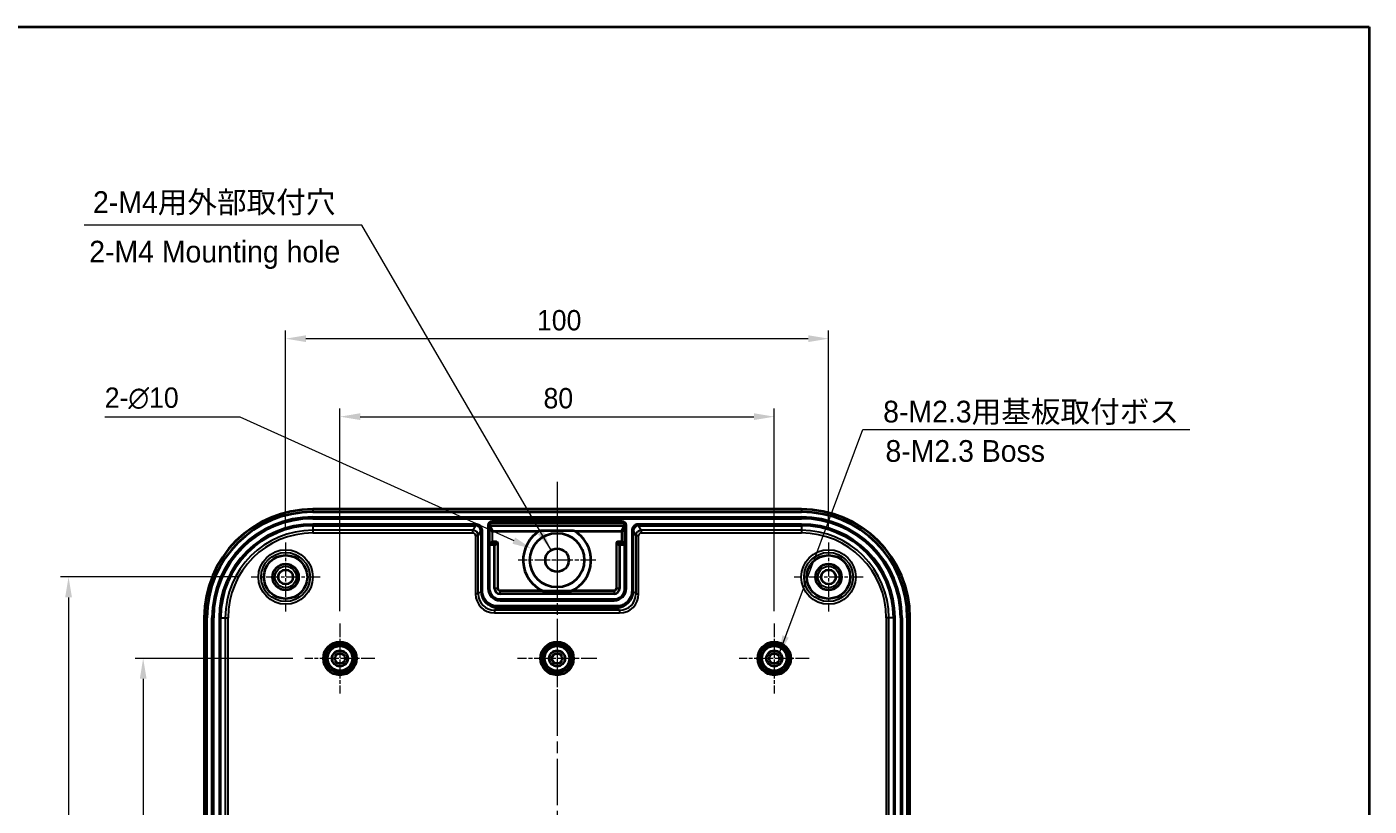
# Model space of a CAD drawing. Header units: millimetres. Extents: x 22 to 2984, y 12 to 577.
# Drawn here: x 2737 to 2984.2, y 430.5 to 574 of the extents above; entities that cross this region are included whole.
import ezdxf

# ---------------------------------------------------------------- set-up
doc = ezdxf.new("R2010")
doc.units = ezdxf.units.MM
doc.header["$LTSCALE"] = 1.5
doc.linetypes.add('CHAIN', pattern=[0.3543, 0.2362, -0.0295, 0.0591, -0.0295])
doc.layers.get('Defpoints').update_dxf_attribs({"lineweight": 25})
for name, color, linetype, lineweight in [('Border (ISO)', 7, 'Continuous', 35), ('Dimension (ISO)', 7, 'Continuous', 18), ('Symbol (ISO)', 7, 'Continuous', 18), ('Visible (ISO)', 7, 'Continuous', 35), ('Visible Narrow (ISO)', 7, 'Continuous', 25)]:
    doc.layers.add(name, color=color, linetype=linetype, lineweight=lineweight)
doc.layers.add('Center Mark (ISO)', color=7, linetype='Continuous', lineweight=18, true_color=0x80ffff)
doc.layers.add('Centerline (ISO)', color=7, linetype='Continuous', lineweight=18, true_color=0x80ffff)
doc.styles.add('Note Text (TK)', font='MS PGothic.ttf')
doc.dimstyles.new('Default - Method 1b (TK)', dxfattribs={"dimscale": 1.5, "dimtxt": 2.5, "dimasz": 2.5, "dimexe": 1, "dimexo": 1.5, "dimgap": 1, "dimtad": 1, "dimtoh": 1, "dimrnd": 1e-08, "dimdsep": 46, "dimtxsty": 'Note Text (TK)', "dimcen": 0.09, "dimdle": 5, "dimclrd": 100, "dimclre": 100, "dimclrt": 7, "dimadec": 1, "dimazin": 1, "dimtfac": 1, "dimtmove": 0, "dimatfit": 3, "dimfxl": 1, "dimtolj": 1, "dimlwd": -1, "dimlwe": -1, "dimarcsym": 0})
doc.dimstyles.new('Default - Method 1b (TK)$7', dxfattribs={"dimscale": 1.5, "dimtxt": 2.5, "dimasz": 2.5, "dimexe": 1, "dimexo": 1.5, "dimgap": 1, "dimtad": 1, "dimtoh": 1, "dimrnd": 1e-08, "dimdsep": 46, "dimtxsty": 'Note Text (TK)', "dimcen": 0.09, "dimdle": 5, "dimclrd": 256, "dimclre": 100, "dimclrt": 7, "dimadec": 1, "dimazin": 1, "dimtfac": 1, "dimtmove": 0, "dimatfit": 3, "dimfxl": 1, "dimtolj": 1, "dimlwd": -1, "dimlwe": -1, "dimarcsym": 0})

# ---------------------------------------------------------------- blocks, each defined once
blk = doc.blocks.new('図面枠 tk図枠')
at = {"layer": 'Border (ISO)'}
for p, q in [((14.5, 289), (405.5, 289)), ((405.5, 289), (405.5, 8))]:
    blk.add_line(p, q, dxfattribs=at)
blk = doc.blocks.new('*D83')
at = {"layer": 'Defpoints', "color": 0, "transparency": 16777216}
for p in [(2884.68, 516.57), (2784.68, 479.02), (2884.68, 479.02)]:
    blk.add_point(p, dxfattribs=at)
at = {"layer": 'Dimension (ISO)', "color": 100, "transparency": 16777216}
for p, q in [((2784.68, 481.27), (2784.68, 518.07)), ((2884.68, 481.27), (2884.68, 518.07)), ((2788.43, 516.57), (2880.93, 516.57))]:
    blk.add_line(p, q, dxfattribs=at)
for points in [[(2788.43, 517.19), (2788.43, 515.94), (2784.68, 516.57)], [(2880.93, 517.19), (2880.93, 515.94), (2884.68, 516.57)]]:
    blk.add_solid(points, dxfattribs=at)
at = {"layer": 'Dimension (ISO)', "color": 7, "transparency": 16777216, "insert": (2830.97, 519.94), "char_height": 3.75, "attachment_point": 4, "style": 'Note Text (TK)'}
blk.add_mtext('\\A1;100', dxfattribs=at)
blk = doc.blocks.new('*D84')
at = {"layer": 'Defpoints', "color": 0, "transparency": 16777216}
for p in [(2778.33, 472.67), (2744.7, 322.67), (2778.33, 322.67)]:
    blk.add_point(p, dxfattribs=at)
at = {"layer": 'Dimension (ISO)', "color": 100, "transparency": 16777216}
for p, q in [((2776.08, 472.67), (2743.2, 472.67)), ((2744.7, 468.92), (2744.7, 326.42)), ((2776.08, 322.67), (2743.2, 322.67))]:
    blk.add_line(p, q, dxfattribs=at)
for points in [[(2744.07, 468.92), (2745.32, 468.92), (2744.7, 472.67)], [(2744.07, 326.42), (2745.32, 326.42), (2744.7, 322.67)]]:
    blk.add_solid(points, dxfattribs=at)
at = {"layer": 'Dimension (ISO)', "color": 7, "transparency": 16777216, "insert": (2741.32, 393.45), "char_height": 3.75, "attachment_point": 4, "rotation": 90, "style": 'Note Text (TK)'}
blk.add_mtext('\\A1;150', dxfattribs=at)
blk = doc.blocks.new('*D85')
at = {"layer": 'Defpoints', "color": 0, "transparency": 16777216}
for p in [(2874.68, 502.2), (2794.68, 464.12), (2874.68, 464.12)]:
    blk.add_point(p, dxfattribs=at)
at = {"layer": 'Dimension (ISO)', "color": 100, "transparency": 16777216}
for p, q in [((2794.68, 466.37), (2794.68, 503.7)), ((2798.43, 502.2), (2870.93, 502.2)), ((2874.68, 466.37), (2874.68, 503.7))]:
    blk.add_line(p, q, dxfattribs=at)
for points in [[(2798.43, 502.83), (2798.43, 501.58), (2794.68, 502.2)], [(2870.93, 502.83), (2870.93, 501.58), (2874.68, 502.2)]]:
    blk.add_solid(points, dxfattribs=at)
at = {"layer": 'Dimension (ISO)', "color": 7, "transparency": 16777216, "insert": (2832.18, 505.58), "char_height": 3.75, "attachment_point": 4, "style": 'Note Text (TK)'}
blk.add_mtext('\\A1;80', dxfattribs=at)
blk = doc.blocks.new('*D86')
at = {"layer": 'Defpoints', "color": 0, "transparency": 16777216}
for p in [(2788.23, 457.67), (2758.44, 337.67), (2788.23, 337.67)]:
    blk.add_point(p, dxfattribs=at)
at = {"layer": 'Dimension (ISO)', "color": 100, "transparency": 16777216}
for p, q in [((2785.98, 457.67), (2756.94, 457.67)), ((2758.44, 453.92), (2758.44, 341.42)), ((2785.98, 337.67), (2756.94, 337.67))]:
    blk.add_line(p, q, dxfattribs=at)
for points in [[(2757.82, 453.92), (2759.07, 453.92), (2758.44, 457.67)], [(2757.82, 341.42), (2759.07, 341.42), (2758.44, 337.67)]]:
    blk.add_solid(points, dxfattribs=at)
at = {"layer": 'Dimension (ISO)', "color": 7, "transparency": 16777216, "insert": (2755.07, 393.96), "char_height": 3.75, "attachment_point": 4, "rotation": 90, "style": 'Note Text (TK)'}
blk.add_mtext('\\A1;120', dxfattribs=at)
blk = doc.blocks.new('*D87')
at = {"layer": 'Defpoints', "color": 0, "transparency": 16777216}
for p in [(2830.12, 477.83), (2839.23, 473.71)]:
    blk.add_point(p, dxfattribs=at)
at = {"layer": 'Dimension (ISO)', "color": 100, "transparency": 16777216}
for p, q in [((2751.36, 502.2), (2776.23, 502.2)), ((2776.23, 502.2), (2826.71, 479.37)), ((2834.54, 475.77), (2834.81, 475.77)), ((2834.68, 475.63), (2834.68, 475.9))]:
    blk.add_line(p, q, dxfattribs=at)
blk.add_solid([(2826.96, 479.94), (2826.45, 478.8), (2830.12, 477.83)], dxfattribs=at)
at = {"layer": 'Dimension (ISO)', "color": 7, "transparency": 16777216, "insert": (2751.36, 505.58), "char_height": 3.75, "attachment_point": 4, "style": 'Note Text (TK)'}
blk.add_mtext('\\A1;2-∅10', dxfattribs=at)

msp = doc.modelspace()

# ---------------------------------------------------------------- linework, layer by layer
at = {"layer": 'Center Mark (ISO)', "linetype": 'CHAIN', "ltscale": 7.945033}
for p, q in [((2834.67867, 482.91906), (2834.67867, 468.61906)), ((2841.82867, 475.76906), (2827.52867, 475.76906))]:
    msp.add_line(p, q, dxfattribs=at)
at = {"layer": 'Center Mark (ISO)', "linetype": 'CHAIN', "ltscale": 7.056067}
for p, q in [((2784.67867, 479.01906), (2784.67867, 466.31906)), ((2884.67867, 479.01906), (2884.67867, 466.31906)), ((2791.02867, 472.66906), (2778.32867, 472.66906)), ((2891.02867, 472.66906), (2878.32867, 472.66906))]:
    msp.add_line(p, q, dxfattribs=at)
at = {"layer": 'Center Mark (ISO)', "linetype": 'CHAIN', "ltscale": 8.111714}
for p, q in [((2834.67867, 464.96906), (2834.67867, 450.36906)), ((2841.97867, 457.66906), (2827.37867, 457.66906))]:
    msp.add_line(p, q, dxfattribs=at)
at = {"layer": 'Center Mark (ISO)', "linetype": 'CHAIN', "ltscale": 7.167188}
for p, q in [((2794.67867, 464.11906), (2794.67867, 451.21906)), ((2874.67867, 464.11906), (2874.67867, 451.21906)), ((2801.12867, 457.66906), (2788.22867, 457.66906)), ((2881.12867, 457.66906), (2868.22867, 457.66906))]:
    msp.add_line(p, q, dxfattribs=at)
at = {"layer": 'Centerline (ISO)', "linetype": 'CHAIN', "ltscale": 23.990969}
msp.add_line((2834.67867, 490.16906), (2834.67867, 306.9293), dxfattribs=at)
at = {"layer": 'Visible (ISO)'}
for p, q in [((2879.67867, 485.16906), (2789.67867, 485.16906)), ((2789.67867, 484.66906), (2879.67867, 484.66906)), ((2789.67867, 483.66906), (2879.67867, 483.66906)), ((2789.67867, 482.16906), (2819.67852, 482.16906)), ((2822.17867, 482.16906), (2822.17867, 481.96906)), ((2822.37858, 482.16906), (2846.97876, 482.16906)), ((2846.67867, 482.66906), (2822.67867, 482.66906)), ((2847.17867, 481.96906), (2847.17867, 482.16906)), ((2849.67882, 482.16906), (2879.67867, 482.16906)), ((2820.67867, 481.16906), (2820.67867, 470.06861)), ((2822.17867, 481.96906), (2822.17867, 478.76903)), ((2831.63201, 481.2262), (2837.72533, 481.2262)), ((2847.17867, 478.76903), (2847.17867, 481.96906)), ((2848.67867, 470.06861), (2848.67867, 481.16906)), ((2822.17867, 478.76903), (2822.17867, 470.56906)), ((2822.9787, 478.56906), (2822.37864, 478.56906)), ((2823.17867, 470.56906), (2823.17867, 478.36909)), ((2846.17867, 478.36909), (2846.17867, 470.56906)), ((2846.9787, 478.56906), (2846.37864, 478.56906)), ((2847.17867, 470.56906), (2847.17867, 478.76903)), ((2837.17754, 470.04035), (2832.1798, 470.04035)), ((2845.17867, 469.56906), (2824.17867, 469.56906)), ((2824.17867, 468.56906), (2845.17867, 468.56906)), ((2769.67867, 465.16906), (2769.67867, 330.16906)), ((2770.17867, 330.16906), (2770.17867, 465.16906)), ((2771.17867, 330.16906), (2771.17867, 465.16906)), ((2772.67867, 330.16906), (2772.67867, 465.16906)), ((2823.67821, 467.06906), (2845.67913, 467.06906)), ((2896.67867, 465.16906), (2896.67867, 330.16906)), ((2898.17867, 465.16906), (2898.17867, 330.16906)), ((2899.17867, 465.16906), (2899.17867, 330.16906)), ((2899.67867, 330.16906), (2899.67867, 465.16906))]:
    msp.add_line(p, q, dxfattribs=at)
for centre, radius in [((2834.67867, 475.76906), 5), ((2834.67867, 475.76906), 2.15), ((2784.67867, 472.66906), 4), ((2784.67867, 472.66906), 2.4), ((2884.67867, 472.66906), 4), ((2884.67867, 472.66906), 2.4), ((2784.67867, 472.66906), 1.35), ((2884.67867, 472.66906), 1.35), ((2794.67867, 457.66906), 3.05), ((2794.67867, 457.66906), 2.3), ((2834.67867, 457.66906), 3.05), ((2834.67867, 457.66906), 2.3), ((2874.67867, 457.66906), 3.05), ((2874.67867, 457.66906), 2.3), ((2794.67867, 457.66906), 1.45), ((2794.67867, 457.66906), 0.95), ((2834.67867, 457.66906), 1.45), ((2834.67867, 457.66906), 0.95), ((2874.67867, 457.66906), 1.45), ((2874.67867, 457.66906), 0.95)]:
    msp.add_circle(centre, radius, dxfattribs=at)
for centre, radius, start, end in [((2789.67867, 465.16906), 20, 90, 180), ((2789.67867, 465.16906), 19.5, 90, 180), ((2879.67867, 465.16906), 20, 0, 90), ((2879.67867, 465.16906), 19.5, 0, 90), ((2789.67867, 465.16906), 18.5, 90, 180), ((2789.67867, 465.16906), 17, 90, 180), ((2822.67867, 482.16906), 0.5, 90, 180), ((2846.67867, 482.16906), 0.5, 0, 90), ((2879.67867, 465.16906), 18.5, 0, 90), ((2879.67867, 465.16906), 17, 0, 90), ((2834.67867, 475.76906), 6.25, 119.1741287, 246.4331372), ((2834.67867, 475.76906), 6.25, 293.5668628, 60.8258713), ((2824.17867, 470.56906), 2, 180, 270), ((2824.17867, 470.56906), 1, 180, 270), ((2845.17867, 470.56906), 1, 270, 0), ((2845.17867, 470.56906), 2, 270, 0)]:
    msp.add_arc(centre, radius, start, end, dxfattribs=at)
for centre, major_axis, ratio, start_param, end_param in [((2819.66215, 481.16906), (0.50618, -0.86252), 0.999687775, 1.04023103, 2.610482176), ((2819.67852, 481.16906), (1.00015, 0), 0.999847695, 0, 1.570796327), ((2822.3787, 481.96894), (-0.08949, 0.17903), 0.9992388, 5.819964048, 7.390151294), ((2846.97864, 481.96894), (0.08949, 0.17903), 0.9992388, 5.17621932, 6.746406567), ((2849.67882, 481.16906), (-1.00015, 0), 0.999847695, 4.71238898, 6.283185307), ((2849.69519, 481.16906), (-0.50618, -0.86252), 0.999687775, 3.672703131, 5.242954277), ((2822.3787, 478.76909), (-0.14146, -0.14146), 0.99969546, 5.497939437, 7.068431177), ((2822.97864, 478.36903), (0.14146, 0.14146), 0.99969546, 5.497939437, 7.068431177), ((2846.3787, 478.36903), (-0.14146, 0.14146), 0.99969546, 5.497939437, 7.068431177), ((2846.97864, 478.76909), (0.14146, -0.14146), 0.99969546, 5.497939437, 7.068431177), ((2823.67913, 470.06952), (-2.12197, -2.12197), 0.99969546, 5.497939437, 7.068431177), ((2845.67821, 470.06952), (2.12197, -2.12197), 0.99969546, 5.497939437, 7.068431177)]:
    msp.add_ellipse(centre, major_axis=major_axis, ratio=ratio, start_param=start_param, end_param=end_param, dxfattribs=at)
at = {"layer": 'Visible Narrow (ISO)'}
for p, q in [((2789.67867, 485.16906), (2789.67867, 484.66906)), ((2879.67867, 485.16906), (2879.67867, 484.66906)), ((2789.67867, 483.66906), (2789.67867, 483.50731)), ((2879.67867, 483.50731), (2789.67867, 483.50731)), ((2789.67867, 483.50731), (2789.67867, 483.40883)), ((2789.67867, 483.40883), (2879.67867, 483.40883)), ((2819.67852, 482.4293), (2789.67867, 482.4293)), ((2789.67867, 482.4293), (2789.67867, 482.33082)), ((2789.67867, 482.16906), (2789.67867, 482.33082)), ((2789.67867, 482.33082), (2819.67852, 482.33082)), ((2789.67867, 482.16906), (2789.67867, 481.27649)), ((2819.66242, 482.16906), (2819.16386, 481.27649)), ((2819.67852, 482.4293), (2819.67852, 482.33082)), ((2821.91843, 482.16906), (2821.91843, 470.56906)), ((2821.91843, 482.16906), (2822.01691, 482.16906)), ((2822.17867, 482.16906), (2822.01691, 482.16906)), ((2822.01691, 470.56906), (2822.01691, 482.16906)), ((2822.90054, 481.12481), (2822.37858, 482.16906)), ((2846.67867, 482.9293), (2822.67867, 482.9293)), ((2822.67867, 482.9293), (2822.67867, 482.83082)), ((2822.67867, 482.66906), (2822.67867, 482.83082)), ((2822.67867, 482.83082), (2846.67867, 482.83082)), ((2846.97876, 482.16906), (2846.45679, 481.12481)), ((2846.67867, 482.9293), (2846.67867, 482.83082)), ((2846.67867, 482.66906), (2846.67867, 482.83082)), ((2847.17867, 482.16906), (2847.34042, 482.16906)), ((2847.34042, 482.16906), (2847.43891, 482.16906)), ((2847.34042, 482.16906), (2847.34042, 470.56906)), ((2847.43891, 470.56906), (2847.43891, 482.16906)), ((2879.67867, 482.4293), (2849.67882, 482.4293)), ((2849.67882, 482.4293), (2849.67882, 482.33082)), ((2849.67882, 482.16906), (2849.67882, 482.33082)), ((2849.67882, 482.33082), (2879.67867, 482.33082)), ((2850.19347, 481.27649), (2849.69491, 482.16906)), ((2879.67867, 483.66906), (2879.67867, 483.50731)), ((2879.67867, 483.50731), (2879.67867, 483.40883)), ((2879.67867, 482.4293), (2879.67867, 482.33082)), ((2879.67867, 482.16906), (2879.67867, 482.33082)), ((2879.67867, 482.16906), (2879.67867, 481.27649)), ((2789.67867, 481.27649), (2789.67867, 480.77673)), ((2819.16386, 481.27649), (2789.67867, 481.27649)), ((2789.67867, 480.77673), (2819.16386, 480.77673)), ((2819.16386, 480.77673), (2819.16386, 481.27649)), ((2819.66367, 480.27676), (2819.66367, 469.55353)), ((2820.16359, 480.27676), (2819.66367, 480.27676)), ((2820.16359, 480.27676), (2820.662, 481.16906)), ((2820.16359, 469.55353), (2820.16359, 480.27676)), ((2820.662, 481.16906), (2820.67867, 481.16906)), ((2820.67867, 481.16906), (2820.84042, 481.16906)), ((2820.84042, 481.16906), (2820.84042, 470.06861)), ((2820.93891, 481.16906), (2820.84042, 481.16906)), ((2820.93891, 470.06861), (2820.93891, 481.16906)), ((2822.17867, 481.96906), (2822.70061, 480.92487)), ((2822.70061, 480.92487), (2822.80059, 480.92487)), ((2822.70061, 480.92487), (2822.70061, 479.29097)), ((2822.80059, 479.29097), (2822.80059, 480.92487)), ((2831.45711, 481.12481), (2822.90054, 481.12481)), ((2822.90054, 481.12481), (2822.90054, 481.02487)), ((2822.90054, 481.02487), (2831.29651, 481.02487)), ((2846.45679, 481.12481), (2837.90023, 481.12481)), ((2838.06083, 481.02487), (2846.45679, 481.02487)), ((2846.45679, 481.12481), (2846.45679, 481.02487)), ((2846.65673, 480.92487), (2846.55675, 480.92487)), ((2846.55675, 480.92487), (2846.55675, 479.29097)), ((2846.65673, 480.92487), (2847.17867, 481.96906)), ((2846.65673, 479.29097), (2846.65673, 480.92487)), ((2848.41843, 481.16906), (2848.51691, 481.16906)), ((2848.41843, 481.16906), (2848.41843, 470.06861)), ((2848.51691, 470.06861), (2848.51691, 481.16906)), ((2848.67867, 481.16906), (2848.69534, 481.16906)), ((2848.69534, 481.16906), (2849.19375, 480.27676)), ((2849.69367, 480.27676), (2849.19375, 480.27676)), ((2849.19375, 480.27676), (2849.19375, 469.55353)), ((2849.69367, 469.55353), (2849.69367, 480.27676)), ((2850.19347, 481.27649), (2850.19347, 480.77673)), ((2879.67867, 481.27649), (2850.19347, 481.27649)), ((2850.19347, 480.77673), (2879.67867, 480.77673)), ((2879.67867, 481.27649), (2879.67867, 480.77673)), ((2822.70061, 479.29097), (2822.17867, 478.76903)), ((2822.37864, 478.56906), (2822.90058, 479.091)), ((2822.70061, 479.29097), (2822.80059, 479.29097)), ((2822.90058, 479.091), (2822.90058, 479.19098)), ((2823.50064, 479.19098), (2822.90058, 479.19098)), ((2822.90058, 479.091), (2823.50064, 479.091)), ((2823.50064, 479.091), (2822.9787, 478.56906)), ((2823.17867, 478.36909), (2823.70061, 478.89103)), ((2823.50064, 479.091), (2823.50064, 479.19098)), ((2823.70061, 478.89103), (2823.80059, 478.89103)), ((2823.70061, 478.89103), (2823.70061, 470.56906)), ((2823.80059, 470.56906), (2823.80059, 478.89103)), ((2845.65673, 478.89103), (2845.55675, 478.89103)), ((2845.55675, 478.89103), (2845.55675, 470.56906)), ((2845.65673, 470.56906), (2845.65673, 478.89103)), ((2845.65673, 478.89103), (2846.17867, 478.36909)), ((2845.8567, 479.091), (2845.8567, 479.19098)), ((2846.45676, 479.19098), (2845.8567, 479.19098)), ((2845.8567, 479.091), (2846.45676, 479.091)), ((2846.37864, 478.56906), (2845.8567, 479.091)), ((2846.45676, 479.091), (2846.45676, 479.19098)), ((2846.45676, 479.091), (2846.9787, 478.56906)), ((2846.65673, 479.29097), (2846.55675, 479.29097)), ((2847.17867, 478.76903), (2846.65673, 479.29097)), ((2820.67867, 470.06861), (2820.16359, 469.55353)), ((2820.93891, 470.06861), (2820.84042, 470.06861)), ((2821.91843, 470.56906), (2822.01691, 470.56906)), ((2822.17867, 470.56906), (2822.01691, 470.56906)), ((2823.70061, 470.56906), (2823.17867, 470.56906)), ((2823.70061, 470.56906), (2823.80059, 470.56906)), ((2824.17867, 470.091), (2824.17867, 470.19098)), ((2831.85953, 470.19098), (2824.17867, 470.19098)), ((2824.17867, 470.091), (2832.06675, 470.091)), ((2824.17867, 469.56906), (2824.17867, 470.091)), ((2837.29058, 470.091), (2845.17867, 470.091)), ((2845.17867, 470.19098), (2837.49781, 470.19098)), ((2845.17867, 470.091), (2845.17867, 470.19098)), ((2845.17867, 470.091), (2845.17867, 469.56906)), ((2845.65673, 470.56906), (2845.55675, 470.56906)), ((2846.17867, 470.56906), (2845.65673, 470.56906)), ((2847.17867, 470.56906), (2847.34042, 470.56906)), ((2847.43891, 470.56906), (2847.34042, 470.56906)), ((2848.41843, 470.06861), (2848.51691, 470.06861)), ((2848.67867, 470.06861), (2848.51691, 470.06861)), ((2849.19375, 469.55353), (2848.67867, 470.06861)), ((2820.16359, 469.55353), (2819.66367, 469.55353)), ((2845.67913, 467.3293), (2823.67821, 467.3293)), ((2823.67821, 467.3293), (2823.67821, 467.23082)), ((2824.17867, 468.56906), (2824.17867, 468.40731)), ((2824.17867, 468.30883), (2824.17867, 468.40731)), ((2845.17867, 468.40731), (2824.17867, 468.40731)), ((2824.17867, 468.30883), (2845.17867, 468.30883)), ((2845.17867, 468.56906), (2845.17867, 468.40731)), ((2845.17867, 468.30883), (2845.17867, 468.40731)), ((2845.67913, 467.3293), (2845.67913, 467.23082)), ((2849.19375, 469.55353), (2849.69367, 469.55353)), ((2769.67867, 465.16906), (2770.17867, 465.16906)), ((2771.17867, 465.16906), (2771.34042, 465.16906)), ((2771.34042, 465.16906), (2771.34042, 330.16906)), ((2771.34042, 465.16906), (2771.43891, 465.16906)), ((2771.43891, 330.16906), (2771.43891, 465.16906)), ((2772.41843, 465.16906), (2772.51691, 465.16906)), ((2772.41843, 465.16906), (2772.41843, 330.16906)), ((2772.67867, 465.16906), (2772.51691, 465.16906)), ((2772.51691, 330.16906), (2772.51691, 465.16906)), ((2772.67867, 465.16906), (2773.57125, 465.16906)), ((2773.57125, 465.16906), (2774.071, 465.16906)), ((2773.57125, 465.16906), (2773.57125, 330.16906)), ((2774.071, 330.16906), (2774.071, 465.16906)), ((2823.16314, 466.55399), (2823.67821, 467.06906)), ((2823.16314, 466.55399), (2823.16314, 466.05406)), ((2846.1942, 466.55399), (2823.16314, 466.55399)), ((2823.16314, 466.05406), (2846.1942, 466.05406)), ((2823.67821, 467.06906), (2823.67821, 467.23082)), ((2823.67821, 467.23082), (2845.67913, 467.23082)), ((2845.67913, 467.06906), (2846.1942, 466.55399)), ((2846.1942, 466.55399), (2846.1942, 466.05406)), ((2895.28634, 465.16906), (2895.28634, 330.16906)), ((2895.78609, 465.16906), (2895.28634, 465.16906)), ((2895.78609, 330.16906), (2895.78609, 465.16906)), ((2896.67867, 465.16906), (2895.78609, 465.16906)), ((2896.67867, 465.16906), (2896.84042, 465.16906)), ((2896.84042, 465.16906), (2896.84042, 330.16906)), ((2896.93891, 465.16906), (2896.84042, 465.16906)), ((2896.93891, 330.16906), (2896.93891, 465.16906)), ((2898.01691, 465.16906), (2897.91843, 465.16906)), ((2897.91843, 465.16906), (2897.91843, 330.16906)), ((2898.17867, 465.16906), (2898.01691, 465.16906)), ((2898.01691, 330.16906), (2898.01691, 465.16906)), ((2899.67867, 465.16906), (2899.17867, 465.16906))]:
    msp.add_line(p, q, dxfattribs=at)
for centre, radius in [((2784.67867, 472.66906), 5.015), ((2784.67867, 472.66906), 4.51508), ((2884.67867, 472.66906), 5.015), ((2884.67867, 472.66906), 4.51508), ((2784.67867, 472.66906), 2.36746), ((2884.67867, 472.66906), 2.36746), ((2784.67867, 472.66906), 1.96801), ((2884.67867, 472.66906), 1.96801), ((2794.67867, 457.66906), 3.0479), ((2794.67867, 457.66906), 2.6979), ((2794.67867, 457.66906), 2.67566), ((2794.67867, 457.66906), 2.32567), ((2834.67867, 457.66906), 3.0479), ((2834.67867, 457.66906), 2.6979), ((2834.67867, 457.66906), 2.67566), ((2834.67867, 457.66906), 2.32567), ((2874.67867, 457.66906), 3.0479), ((2874.67867, 457.66906), 2.6979), ((2874.67867, 457.66906), 2.67566), ((2874.67867, 457.66906), 2.32567)]:
    msp.add_circle(centre, radius, dxfattribs=at)
for centre, radius, start, end in [((2789.67867, 465.16906), 18.33824, 90, 180), ((2789.67867, 465.16906), 18.23976, 90, 180), ((2789.67867, 465.16906), 17.26024, 90, 180), ((2789.67867, 465.16906), 17.16176, 90, 180), ((2822.67867, 482.16906), 0.76024, 90, 180), ((2822.67867, 482.16906), 0.66176, 90, 180), ((2846.67867, 482.16906), 0.76024, 0, 90), ((2846.67867, 482.16906), 0.66176, 0, 90), ((2879.67867, 465.16906), 18.33824, 0, 90), ((2879.67867, 465.16906), 18.23976, 0, 90), ((2879.67867, 465.16906), 17.26024, 0, 90), ((2879.67867, 465.16906), 17.16176, 0, 90), ((2789.67867, 465.16906), 16.10742, 90, 180), ((2789.67867, 465.16906), 15.60767, 90, 180), ((2822.90061, 480.92481), 0.2, 90.0174515, 179.9825405), ((2846.45673, 480.92481), 0.2, 0.0174595, 89.9825485), ((2879.67867, 465.16906), 16.10742, 0, 90), ((2879.67867, 465.16906), 15.60767, 0, 90), ((2822.90061, 479.291), 0.2, 180.0087271, 269.9912729), ((2846.45673, 479.291), 0.2, 270.0087271, 359.9912729), ((2824.17867, 470.56906), 2.26024, 180, 270), ((2824.17867, 470.56906), 2.16176, 180, 270), ((2824.17867, 470.56906), 0.47806, 180, 270), ((2824.17867, 470.56906), 0.37808, 180, 270), ((2845.17867, 470.56906), 0.37808, 270, 0), ((2845.17867, 470.56906), 0.47806, 270, 0), ((2845.17867, 470.56906), 2.26024, 270, 0), ((2845.17867, 470.56906), 2.16176, 270, 0)]:
    msp.add_arc(centre, radius, start, end, dxfattribs=at)
for centre, major_axis, ratio, start_param, end_param in [((2819.16359, 480.27649), (0.48765, 0.87304), 0.999999795, 5.222054595, 6.792305801), ((2819.16359, 480.27649), (0.24398, 0.4368), 0.999359994, 5.222054595, 6.792305801), ((2822.90061, 480.92481), (-0.04474, 0.08952), 0.9992388, 5.819964048, 7.390151294), ((2846.45673, 480.92481), (0.04474, 0.08952), 0.9992388, 5.17621932, 6.746406567), ((2850.19375, 480.27649), (-0.48765, 0.87304), 0.999999795, 5.774064814, 7.344316019), ((2850.19375, 480.27649), (-0.24398, 0.4368), 0.999359994, 5.774064814, 7.344316019), ((2822.90061, 479.291), (-0.07073, -0.07073), 0.99969546, 5.497939437, 7.068431177), ((2823.50054, 478.89094), (0.2122, 0.2122), 0.99969546, 5.497939437, 7.068431177), ((2823.50054, 478.89094), (0.14151, 0.14151), 0.999391152, 5.497939437, 7.068431177), ((2845.85679, 478.89094), (-0.2122, 0.2122), 0.99969546, 5.497939437, 7.068431177), ((2845.85679, 478.89094), (-0.14151, 0.14151), 0.999391152, 5.497939437, 7.068431177), ((2846.45673, 479.291), (0.07073, -0.07073), 0.99969546, 5.497939437, 7.068431177), ((2823.1642, 469.5546), (-2.47563, -2.47563), 0.99969546, 5.497939437, 7.068431177), ((2823.1642, 469.5546), (-2.12218, -2.12218), 0.999594003, 5.497939437, 7.068431177), ((2846.19314, 469.5546), (2.47563, -2.47563), 0.99969546, 5.497939437, 7.068431177), ((2846.19314, 469.5546), (2.12218, -2.12218), 0.999594003, 5.497939437, 7.068431177)]:
    msp.add_ellipse(centre, major_axis=major_axis, ratio=ratio, start_param=start_param, end_param=end_param, dxfattribs=at)
for points, knots in [([(2820.93891, 481.16906), (2820.93891, 481.22479), (2820.9352, 481.28053), (2820.89856, 481.55506), (2820.81028, 481.76619), (2820.57047, 482.07558), (2820.43864, 482.18862), (2820.17531, 482.33465), (2820.05088, 482.38014), (2819.84216, 482.42131), (2819.76033, 482.4293), (2819.67852, 482.4293)], [-0.197962324, -0.197962324, -0.197962324, -0.197962324, -0.1812430372, -0.1812430372, -0.1148723475, -0.1148723475, -0.0638179708, -0.0638179708, -0.0245453734, -0.0245453734, 0, 0, 0, 0]), ([(2819.67852, 482.33082), (2819.75394, 482.33082), (2819.82937, 482.32345), (2820.02179, 482.2855), (2820.1365, 482.24356), (2820.37926, 482.10895), (2820.50078, 482.00474), (2820.72185, 481.71953), (2820.80323, 481.52489), (2820.83701, 481.27181), (2820.84042, 481.22044), (2820.84042, 481.16906)], [0, 0, 0, 0, 0.0245453734, 0.0245453734, 0.0638179708, 0.0638179708, 0.1148723475, 0.1148723475, 0.1812430372, 0.1812430372, 0.197962324, 0.197962324, 0.197962324, 0.197962324]), ([(2849.67882, 482.4293), (2849.62287, 482.4293), (2849.56693, 482.42557), (2849.29228, 482.38878), (2849.08125, 482.30048), (2848.77201, 482.06071), (2848.65901, 481.92892), (2848.51305, 481.66568), (2848.46757, 481.54129), (2848.42642, 481.33264), (2848.41843, 481.25085), (2848.41843, 481.16906)], [-0.1979623254, -0.1979623254, -0.1979623254, -0.1979623254, -0.1811783622, -0.1811783622, -0.1148313563, -0.1148313563, -0.0637951979, -0.0637951979, -0.0245366146, -0.0245366146, 0, 0, 0, 0]), ([(2848.51691, 481.16906), (2848.51691, 481.24446), (2848.52428, 481.31986), (2848.56221, 481.5122), (2848.60414, 481.62687), (2848.73869, 481.86954), (2848.84286, 481.99103), (2849.12793, 482.21206), (2849.32248, 482.29347), (2849.57567, 482.32738), (2849.62725, 482.33082), (2849.67882, 482.33082)], [0, 0, 0, 0, 0.0245366146, 0.0245366146, 0.0637951979, 0.0637951979, 0.1148313563, 0.1148313563, 0.1811783622, 0.1811783622, 0.1979623254, 0.1979623254, 0.1979623254, 0.1979623254]), ([(2820.84042, 470.06861), (2820.84042, 469.88438), (2820.85842, 469.70015), (2820.95111, 469.23016), (2821.05355, 468.94998), (2821.38237, 468.35705), (2821.63694, 468.06023), (2822.33365, 467.52033), (2822.80909, 467.32162), (2823.42725, 467.23915), (2823.55273, 467.23082), (2823.67821, 467.23082)], [0, 0, 0, 0, 0.0533506807, 0.0533506807, 0.1387117698, 0.1387117698, 0.2496811856, 0.2496811856, 0.3939414262, 0.3939414262, 0.430280012, 0.430280012, 0.430280012, 0.430280012]), ([(2823.67821, 467.3293), (2823.55708, 467.3293), (2823.43595, 467.33734), (2822.83924, 467.41695), (2822.3803, 467.60876), (2821.70778, 468.12993), (2821.46204, 468.41644), (2821.14463, 468.98879), (2821.04575, 469.25925), (2820.95627, 469.71293), (2820.93891, 469.89077), (2820.93891, 470.06861)], [-0.430280012, -0.430280012, -0.430280012, -0.430280012, -0.3939414262, -0.3939414262, -0.2496811856, -0.2496811856, -0.1387117698, -0.1387117698, -0.0533506807, -0.0533506807, 0, 0, 0, 0]), ([(2845.67913, 467.23082), (2845.86335, 467.23082), (2846.04759, 467.24881), (2846.51757, 467.3415), (2846.79775, 467.44394), (2847.39069, 467.77276), (2847.6875, 468.02733), (2848.2274, 468.72404), (2848.42611, 469.19948), (2848.50858, 469.81764), (2848.51691, 469.94312), (2848.51691, 470.06861)], [0, 0, 0, 0, 0.0533506807, 0.0533506807, 0.1387117698, 0.1387117698, 0.2496811856, 0.2496811856, 0.3939414262, 0.3939414262, 0.430280012, 0.430280012, 0.430280012, 0.430280012]), ([(2848.41843, 470.06861), (2848.41843, 469.94748), (2848.41039, 469.82635), (2848.33078, 469.22964), (2848.13897, 468.7707), (2847.61781, 468.09817), (2847.33129, 467.85244), (2846.75894, 467.53503), (2846.48848, 467.43614), (2846.0348, 467.34667), (2845.85696, 467.3293), (2845.67913, 467.3293)], [-0.430280012, -0.430280012, -0.430280012, -0.430280012, -0.3939414262, -0.3939414262, -0.2496811856, -0.2496811856, -0.1387117698, -0.1387117698, -0.0533506807, -0.0533506807, 0, 0, 0, 0])]:
    msp.add_open_spline(points, degree=3, knots=knots, dxfattribs=at)
for points in [[(2819.67852, 482.16906), (2819.67852, 482.22298), (2819.67852, 482.2769), (2819.67852, 482.33082)], [(2848.67867, 481.16906), (2848.62475, 481.16906), (2848.57083, 481.16906), (2848.51691, 481.16906)], [(2820.67867, 470.06861), (2820.73259, 470.06861), (2820.78651, 470.06861), (2820.84042, 470.06861)], [(2845.67913, 467.06906), (2845.67913, 467.12298), (2845.67913, 467.1769), (2845.67913, 467.23082)]]:
    msp.add_open_spline(points, degree=3, dxfattribs=at)

# ---------------------------------------------------------------- block references
at = {"xscale": 2, "yscale": 2, "zscale": 2}
msp.add_blockref('図面枠 tk図枠', (2173.25, -4), dxfattribs=at)

# ---------------------------------------------------------------- texts
at = {"layer": 'Symbol (ISO)', "color": 7, "char_height": 4, "line_spacing_factor": 1.5, "style": 'Note Text (TK)'}
for s, insert, width, attachment_point in [('{2-M4用外部取付穴}', (2749.20052, 539.25154), 61.6959047, 7), ('{2-M4 Mounting hole}', (2748.50725, 531.99375), 62.4561405, 4), ('{8-M2.3用基板取付ボス}', (2894.74271, 500.66665), 73.3625746, 7), ('{8-M2.3 Boss}', (2895.16384, 495.85251), 45.3871016, 4)]:
    msp.add_mtext(s, dxfattribs=dict(at, insert=insert, width=width, attachment_point=attachment_point))

# ---------------------------------------------------------------- dimensions: what is measured, and where the dimension line sits
at = {"layer": 'Dimension (ISO)', "color": 100, "true_color": 0x00ff3f}
for base, p1, p2, angle, picture, middle in [((2884.67867, 516.56826), (2784.67867, 479.01906), (2884.67867, 479.01906), 180, '*D83', (2834.67867, 516.56826)), ((2874.67867, 502.20072), (2794.67867, 464.11906), (2874.67867, 464.11906), 180, '*D85', (2834.67867, 502.20072)), ((2744.6999, 322.66906), (2778.32867, 472.66906), (2778.32867, 322.66906), 90, '*D84', (2744.6999, 397.15391)), ((2758.44283, 337.66906), (2788.22867, 457.66906), (2788.22867, 337.66906), 90, '*D86', (2758.44283, 397.66906))]:
    dim = msp.add_linear_dim(base=base, p1=p1, p2=p2, angle=angle, dimstyle='Default - Method 1b (TK)', override={"dimtoh": 0, "dimdec": 2, "dimtp": 0, "dimtm": 0, "dimtdec": 2, "dimtofl": 0, "dimatfit": 1}, dxfattribs=at)
    dim.commit()
    dim.dimension.update_dxf_attribs({"geometry": picture, "text_midpoint": middle, "dimtype": 160})
dim = msp.add_diameter_dim_2p(p1=(2839.23452, 473.70892), p2=(2830.12281, 477.82921), text='2-<>', dimstyle='Default - Method 1b (TK)', override={"dimtih": 1, "dimdec": 2, "dimlfac": 1, "dimtp": 0, "dimtm": 0, "dimtdec": 2, "dimtofl": 0}, dxfattribs=at)
dim.commit()
dim.dimension.update_dxf_attribs({"geometry": '*D87', "text_midpoint": (2757.93998, 502.20072), "dimtype": 163})

# ---------------------------------------------------------------- leaders
at = {"layer": 'Symbol (ISO)', "color": 100, "true_color": 0x00ff40, "annotation_type": 0, "has_hookline": 1}
for points, hookline_direction, text_width in [([(2833.56269, 477.60675), (2798.69648, 537.4984), (2794.94648, 537.4984)], 1, 47.36364), ([(2875.46643, 458.20003), (2890.99271, 499.83331), (2894.74271, 499.83331)], 0, 56.47727)]:
    msp.add_leader(points, dimstyle='Default - Method 1b (TK)$7', override={"dimgap": 0, "dimtad": 1}, dxfattribs=dict(at, hookline_direction=hookline_direction, text_width=text_width))

doc.saveas('drawing.dxf')
